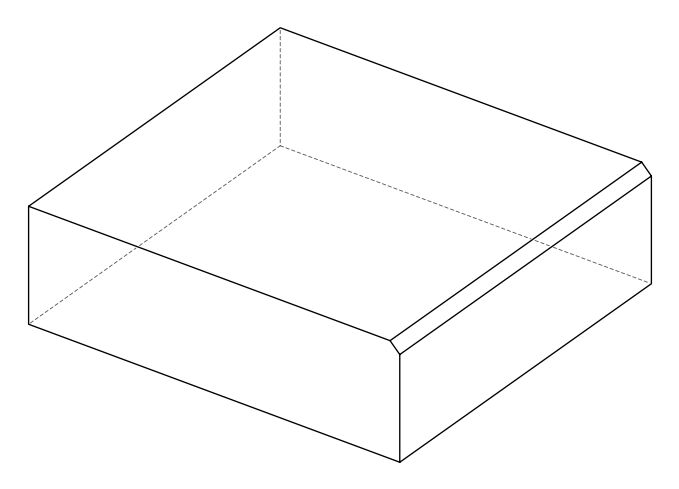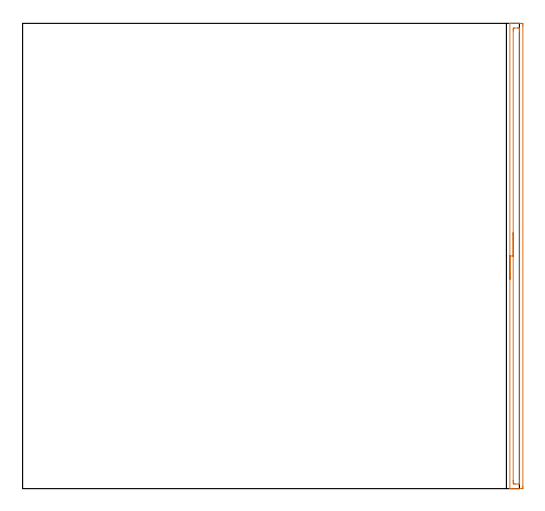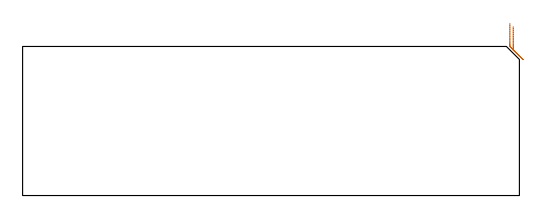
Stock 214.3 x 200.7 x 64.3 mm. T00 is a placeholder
(PLAN: 1 operations, 0 tool changes, 3.4 min)
(1 AREA_MILL | FG_CHAMFER_SURFACE | UGT0205_001 | 3.41 min | 3151 mm3)
(TOOL UGT0205_001 | Chamfer Mill 20 x 3 x 45 deg. | D20 FL50 Z2)
(OP 1 AREA_MILL)
G17 G21 G94 G90
T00 M6
G54
G17 G0 G90 X210.2 Y90.35 S1061 M3
G43 Z74.3 H0
G94 G1 Y90.388 Z73.428 F250.
Y90.502 Z72.563
Y90.691 Z71.712
Y90.953 Z70.88
Y91.287 Z70.074
Y91.69 Z69.3
Y92.158 Z68.564
Y92.69 Z67.872
Y93.279 Z67.229
Y93.922 Z66.64
Y94.614 Z66.108
Y95.35 Z65.64
Y96.124 Z65.237
Y96.93 Z64.903
Y97.762 Z64.641
Y98.614 Z64.452
Y99.478 Z64.338
Y100.35 Z64.3
Y200.515
X210.203 Y200.69 Z64.288
X210.251 Y200.693 Z64.24
X210.674 Y200.7 Z63.825
X210.929 Z63.57
X211.665 Z62.831
X212.922 Z61.575
X214.335 Z60.16
X214.964 Z59.532
X215.226 Y200.698 Z59.271
X215.791 Y200.692 Z58.705
X215.794 Y200.639 Z58.703
X215.799 Y200.068 Z58.701
X215.8 Y199.491 Z58.7
Y0.949
X215.799 Y0.632 Z58.701
X215.794 Y0.061 Z58.703
X215.791 Y0.008 Z58.705
X215.226 Y0. Z59.271
X213.445 Z61.05
X212.032 Z62.464
X211.665 Z62.831
X210.674 Z63.826
X210.251 Y0.007 Z64.24
X210.203 Y0.01 Z64.288
X210.2 Y0.185 Z64.3
Y100.35
X211.614 Z62.886
Y197.436
X211.618 Y198.279 Z62.882
X211.621 Y198.324 Z62.879
X211.665 Y198.69 Z62.835
X212.139 Y198.697 Z62.361
X213.445 Y198.699 Z61.055
X213.92 Y198.697 Z60.58
X214.335 Y198.69 Z60.165
X214.379 Y198.279 Z60.121
X214.382 Y198.232 Z60.118
X214.386 Y197.385 Z60.114
Y197.335
Y3.264
X214.382 Y2.42 Z60.118
X214.379 Y2.376 Z60.121
X214.335 Y2.01 Z60.165
X213.861 Y2.003 Z60.639
X212.555 Y2.001 Z61.945
X212.08 Y2.003 Z62.42
X211.665 Y2.01 Z62.835
X211.621 Y2.42 Z62.879
X211.618 Y2.468 Z62.882
X211.614 Y3.315 Z62.886
Y3.365
Y100.35
Y101.222 Z62.924
Y102.086 Z63.038
Y102.938 Z63.226
Y103.77 Z63.489
Y104.576 Z63.823
Y105.35 Z64.225
Y106.086 Z64.694
Y106.778 Z65.225
Y107.421 Z65.815
Y108.01 Z66.458
Y108.542 Z67.15
Y109.01 Z67.886
Y109.413 Z68.66
Y109.747 Z69.466
Y110.009 Z70.298
Y110.198 Z71.149
Y110.312 Z72.014
Y110.35 Z72.886
G0 Z74.3
M5
M2
